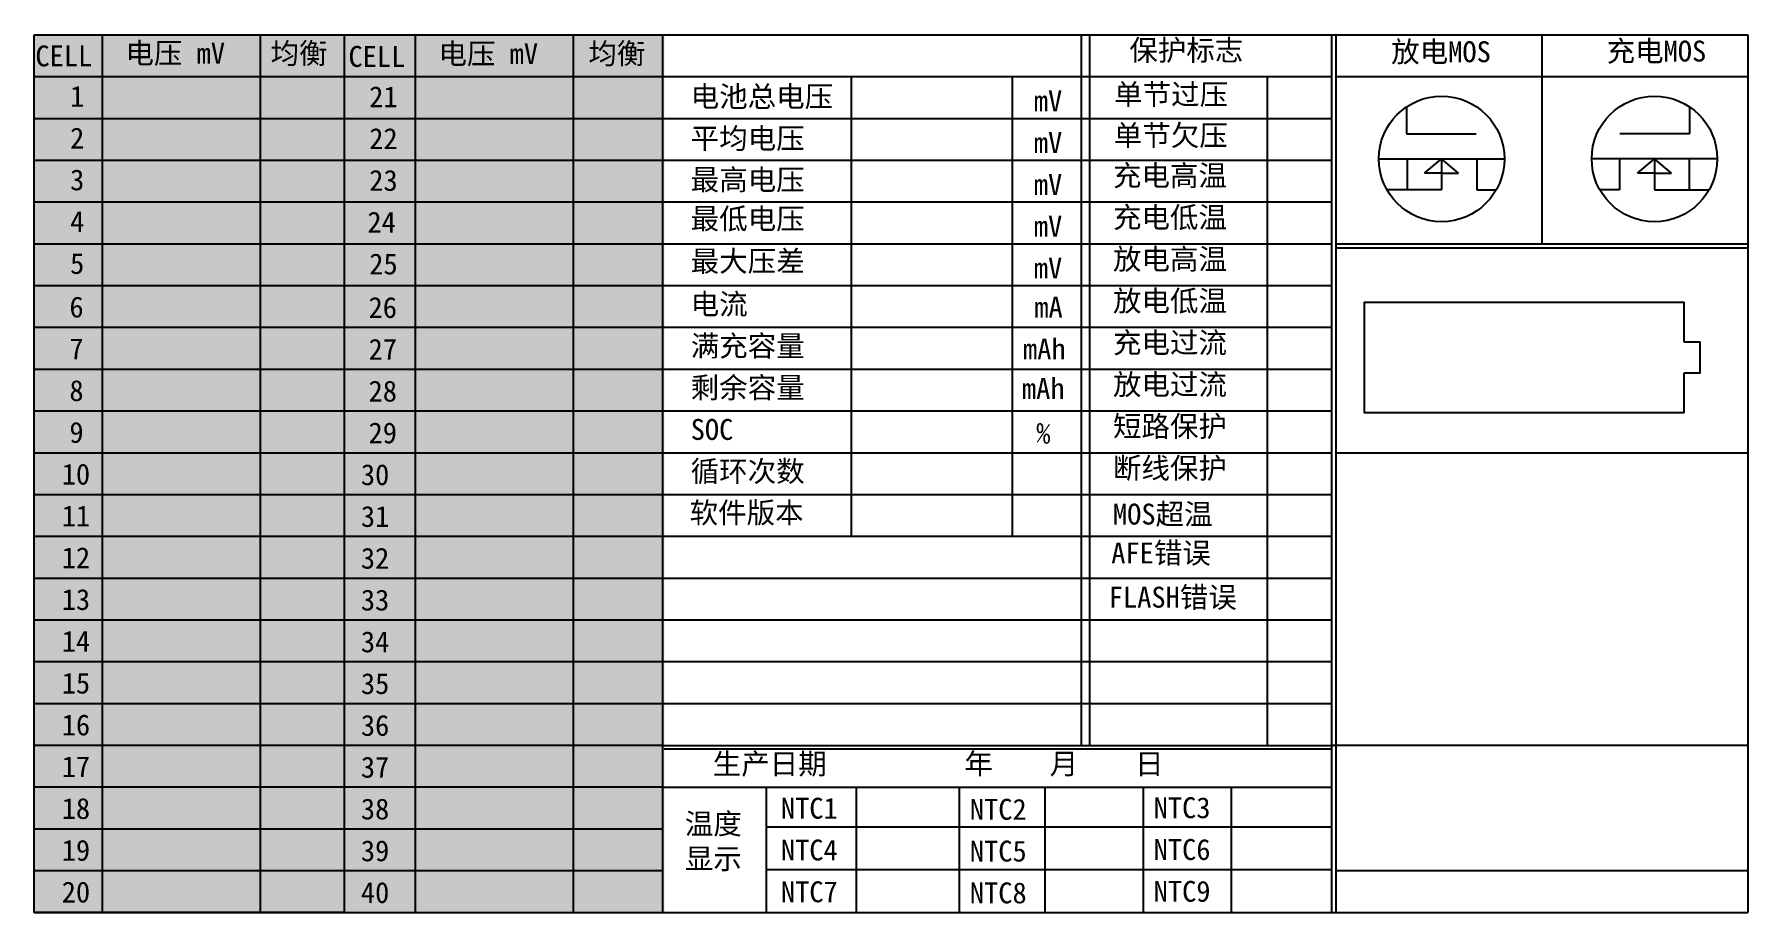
# Model space of a CAD drawing. Header units: millimetres. Extents: x 0 to 1972, y 0 to 1821.
# Drawn here: x 1767.1 to 1972.1, y 1715.9 to 1821.1 of the extents above; entities outside this region: 1.
import ezdxf

# ---------------------------------------------------------------- set-up
doc = ezdxf.new("R2010")
doc.units = ezdxf.units.MM
doc.styles.get("Standard").update_dxf_attribs({"font": ''})
doc.styles.get('Standard').set_extended_font_data('SimSun')
picture_1 = doc.add_image_def('image1.png', size_in_pixel=(408, 408))

msp = doc.modelspace()

# ---------------------------------------------------------------- hatches: boundary and pattern name
at = {"true_color": 0xd7ebd2}
msp.add_hatch(color=254, dxfattribs=at).paths.add_polyline_path([(1767.07, 1820.87), (1842.46, 1820.87), (1842.46, 1715.87), (1767.07, 1715.87)])

# ---------------------------------------------------------------- linework, layer by layer
for p, q in [((1767.07, 1821.03), (1972.07, 1821.03)), ((1775.2, 1821.03), (1775.2, 1716.03)), ((1794.08, 1821.03), (1794.08, 1716.03)), ((1812.65, 1820.97), (1812.65, 1715.97)), ((1831.53, 1820.97), (1831.53, 1715.97)), ((1842.24, 1820.95), (1842.24, 1716.14)), ((1892.33, 1821.03), (1892.33, 1736.03)), ((1893.33, 1821.03), (1893.33, 1736.03)), ((1922.27, 1821.09), (1922.27, 1795.96)), ((1922.77, 1821.03), (1922.77, 1716.03)), ((1947.42, 1821.09), (1947.42, 1795.96)), ((1972.07, 1821.03), (1972.07, 1716.03)), ((1767.07, 1816.03), (1817.57, 1816.03)), ((1817.57, 1816.03), (1842.29, 1816.03)), ((1842.29, 1816.03), (1892.33, 1816.03)), ((1864.82, 1815.86), (1864.82, 1761)), ((1869.61, 1816.03), (1922.27, 1816.03)), ((1884.06, 1815.93), (1884.06, 1761.03)), ((1914.57, 1816.03), (1914.57, 1736.03)), ((1922.77, 1816.03), (1972.07, 1816.03)), ((1931.25, 1812.42), (1931.25, 1809.16)), ((1965.1, 1812.42), (1965.1, 1809.16)), ((1767.07, 1811.03), (1817.57, 1811.03)), ((1817.57, 1811.03), (1842.29, 1811.03)), ((1842.29, 1811.03), (1892.33, 1811.03)), ((1869.61, 1811.03), (1922.27, 1811.03)), ((1931.25, 1809.16), (1939.59, 1809.16)), ((1965.1, 1809.16), (1956.76, 1809.16)), ((1927.93, 1806.18), (1942.95, 1806.18)), ((1931.32, 1806.18), (1931.32, 1802.48)), ((1933.4, 1804.48), (1935.44, 1806.18)), ((1935.44, 1806.18), (1935.44, 1802.48)), ((1937.48, 1804.48), (1935.44, 1806.18)), ((1939.64, 1806.18), (1939.64, 1802.48)), ((1968.42, 1806.18), (1953.4, 1806.18)), ((1956.71, 1806.18), (1956.71, 1802.48)), ((1958.87, 1804.48), (1960.91, 1806.18)), ((1960.91, 1806.18), (1960.91, 1802.48)), ((1962.95, 1804.48), (1960.91, 1806.18)), ((1965.04, 1806.18), (1965.04, 1802.48)), ((1767.07, 1806.03), (1817.57, 1806.03)), ((1817.57, 1806.03), (1842.29, 1806.03)), ((1842.29, 1806.03), (1892.33, 1806.03)), ((1869.61, 1806.03), (1922.27, 1806.03)), ((1935.44, 1804.48), (1933.4, 1804.48)), ((1935.44, 1804.48), (1937.48, 1804.48)), ((1960.91, 1804.48), (1958.87, 1804.48)), ((1960.91, 1804.48), (1962.95, 1804.48)), ((1935.44, 1802.48), (1928.9, 1802.48)), ((1939.64, 1802.48), (1941.98, 1802.48)), ((1956.71, 1802.48), (1954.37, 1802.48)), ((1960.91, 1802.48), (1967.45, 1802.48)), ((1767.07, 1801.03), (1817.57, 1801.03)), ((1817.57, 1801.03), (1842.24, 1801.03)), ((1842.29, 1801.03), (1892.33, 1801.03)), ((1869.61, 1801.03), (1922.27, 1801.03)), ((1767.07, 1796.03), (1817.57, 1796.03)), ((1817.57, 1796.03), (1842.29, 1796.03)), ((1842.29, 1796.03), (1892.33, 1796.03)), ((1869.61, 1796.03), (1922.27, 1796.03)), ((1922.27, 1796.03), (1922.27, 1716.03)), ((1922.77, 1796.03), (1972.07, 1796.03)), ((1922.77, 1795.53), (1972.07, 1795.53)), ((1767.07, 1791.03), (1817.57, 1791.03)), ((1817.57, 1791.03), (1842.29, 1791.03)), ((1842.29, 1791.03), (1892.33, 1791.03)), ((1869.61, 1791.03), (1922.27, 1791.03)), ((1767.07, 1786.03), (1817.57, 1786.03)), ((1817.57, 1786.03), (1842.29, 1786.03)), ((1842.29, 1786.03), (1892.33, 1786.03)), ((1869.61, 1786.03), (1922.27, 1786.03)), ((1767.07, 1781.03), (1817.57, 1781.03)), ((1817.57, 1781.03), (1842.24, 1781.03)), ((1842.29, 1781.03), (1892.33, 1781.03)), ((1869.61, 1781.03), (1922.27, 1781.03)), ((1767.07, 1776.03), (1817.57, 1776.03)), ((1817.57, 1776.03), (1842.29, 1776.03)), ((1842.29, 1776.03), (1892.33, 1776.03)), ((1869.61, 1776.03), (1922.27, 1776.03)), ((1767.07, 1771.03), (1817.57, 1771.03)), ((1817.57, 1771.03), (1842.24, 1771.03)), ((1842.29, 1771.03), (1892.33, 1771.03)), ((1869.61, 1771.03), (1922.27, 1771.03)), ((1922.77, 1771.03), (1972.07, 1771.03)), ((1767.07, 1766.03), (1817.57, 1766.03)), ((1817.57, 1766.03), (1842.29, 1766.03)), ((1842.29, 1766.03), (1892.33, 1766.03)), ((1869.61, 1766.03), (1922.27, 1766.03)), ((1767.07, 1761.03), (1817.57, 1761.03)), ((1817.57, 1761.03), (1842.24, 1761.03)), ((1842.29, 1761.03), (1892.33, 1761.03)), ((1869.61, 1761.03), (1922.27, 1761.03)), ((1767.07, 1756.03), (1817.57, 1756.03)), ((1817.57, 1756.03), (1842.29, 1756.03)), ((1842.29, 1756.03), (1892.33, 1756.03)), ((1869.61, 1756.03), (1922.27, 1756.03)), ((1767.07, 1751.03), (1817.57, 1751.03)), ((1817.57, 1751.03), (1842.29, 1751.03)), ((1842.29, 1751.03), (1892.33, 1751.03)), ((1869.61, 1751.03), (1922.27, 1751.03)), ((1767.07, 1746.03), (1817.57, 1746.03)), ((1817.57, 1746.03), (1842.29, 1746.03)), ((1842.29, 1746.03), (1892.33, 1746.03)), ((1869.61, 1746.03), (1922.27, 1746.03)), ((1767.07, 1741.03), (1817.57, 1741.03)), ((1817.57, 1741.03), (1842.24, 1741.03)), ((1842.29, 1741.03), (1892.33, 1741.03)), ((1869.61, 1741.03), (1922.27, 1741.03)), ((1767.07, 1736.03), (1817.57, 1736.03)), ((1817.57, 1736.03), (1842.29, 1736.03)), ((1922.16, 1735.94), (1842.36, 1735.94)), ((1922.15, 1735.54), (1842.42, 1735.54)), ((1922.27, 1736.03), (1972.07, 1736.03)), ((1767.07, 1731.03), (1817.57, 1731.03)), ((1817.57, 1731.03), (1842.29, 1731.03)), ((1922.13, 1730.99), (1842.36, 1730.99)), ((1854.69, 1715.99), (1854.69, 1730.99)), ((1865.38, 1730.99), (1865.38, 1715.99)), ((1877.73, 1731.03), (1877.73, 1716.03)), ((1887.98, 1730.92), (1887.98, 1715.92)), ((1899.73, 1731.08), (1899.73, 1716.08)), ((1910.27, 1731.03), (1910.27, 1716.03)), ((1922.28, 1726.21), (1854.65, 1726.21)), ((1767.07, 1726.03), (1817.57, 1726.03)), ((1817.57, 1726.03), (1842.29, 1726.03)), ((1767.07, 1721.03), (1817.57, 1721.03)), ((1817.57, 1721.03), (1842.29, 1721.03)), ((1922.21, 1721.13), (1854.72, 1721.13)), ((1922.77, 1721.03), (1972.07, 1721.03)), ((1767.07, 1716.03), (1818.07, 1716.03)), ((1815.57, 1716.03), (1972.07, 1716.03)), ((1852.32, 1716.03), (1852.32, 1716.03))]:
    msp.add_line(p, q)
msp.add_lwpolyline([(1767.07, 1821.03), (1804.13, 1821.03), (1804.13, 1716.03), (1767.07, 1716.03)], close=True)
for points in [[(1964.44, 1780.54), (1964.44, 1775.79), (1926.21, 1775.79), (1926.21, 1789.03), (1964.44, 1789.03), (1964.44, 1784.29)], [(1964.44, 1784.29), (1966.35, 1784.29), (1966.35, 1780.54), (1964.44, 1780.54)]]:
    msp.add_lwpolyline(points)
for centre in [(1935.44, 1806.18), (1960.91, 1806.18)]:
    msp.add_circle(centre, 7.51)

# ---------------------------------------------------------------- texts
at = {"char_height": 2.5, "attachment_point": 1}
for s, width, insert in [('电压 mV', 16.7813, (1777.97, 1820.08)), ('均衡', 12.5928, (1795.34, 1820.06)), ('均衡', 12.5928, (1833.36, 1820.04)), ('保护标志', 29.1384, (1898.08, 1820.44)), ('放电MOS', 29.1384, (1929.41, 1820.25)), ('充电MOS', 29.1384, (1955.18, 1820.33)), ('CELL', 12.9532, (1767.2, 1819.75)), ('CELL', 12.9532, (1804.66, 1819.69)), ('电压 mV', 16.7813, (1815.42, 1820.02)), ('1', 13.9362, (1771.35, 1814.92)), ('21', 13.9362, (1807.14, 1814.86)), ('电池总电压', 19.7548, (1845.6, 1814.89)), ('   mV', 20.2279, (1881.55, 1814.38)), ('单节过压', 15.0251, (1896.26, 1815.15)), ('平均电压', 19.7548, (1845.6, 1809.89)), ('单节欠压', 15.0251, (1896.22, 1810.25)), ('2', 13.9362, (1771.35, 1809.92)), ('22', 13.9362, (1807.14, 1809.86)), ('   mV', 20.2279, (1881.55, 1809.38)), ('3', 13.9362, (1771.35, 1804.92)), ('23', 13.9362, (1807.14, 1804.86)), ('最高电压', 19.7548, (1845.6, 1804.94)), ('   mV', 20.2279, (1881.55, 1804.38)), ('充电高温', 15.0251, (1896.12, 1805.44)), ('最低电压', 19.7548, (1845.6, 1800.27)), ('充电低温', 15.0251, (1896.12, 1800.44)), ('4', 13.9362, (1771.35, 1799.92)), ('24', 13.9362, (1806.92, 1799.86)), ('   mV', 20.2279, (1881.55, 1799.38)), ('放电高温', 15.0251, (1896.12, 1795.44)), ('5', 13.9362, (1771.35, 1794.92)), ('25', 13.9362, (1807.14, 1794.86)), ('最大压差', 19.7548, (1845.6, 1795.2)), ('   mV', 20.2279, (1881.55, 1794.38)), ('6', 13.9362, (1771.27, 1789.71)), ('电流', 19.7548, (1845.6, 1790.06)), ('  mA', 20.2279, (1883.31, 1789.69)), ('放电低温', 15.0251, (1896.12, 1790.44)), ('26', 13.9362, (1807.06, 1789.65)), ('充电过流', 15.0251, (1896.12, 1785.44)), ('7', 13.9362, (1771.27, 1784.71)), ('27', 13.9362, (1807.06, 1784.65)), ('满充容量', 19.7548, (1845.6, 1785.06)), ('  mAh', 23.2606, (1881.96, 1784.69)), ('8', 13.9362, (1771.27, 1779.71)), ('28', 13.9362, (1807.06, 1779.65)), ('剩余容量', 19.7548, (1845.6, 1780.06)), ('   mAh', 23.2606, (1880.13, 1779.96)), ('放电过流', 15.0251, (1896.12, 1780.44)), ('短路保护', 15.0251, (1896.12, 1775.44)), ('9', 13.9362, (1771.27, 1774.71)), ('29', 13.9362, (1807.06, 1774.65)), ('SOC', 19.7548, (1845.6, 1775.06)), ('      %', 23.2606, (1876.74, 1774.62)), ('10 ', 13.9362, (1770.35, 1769.71)), ('30 ', 13.9362, (1806.14, 1769.65)), ('循环次数', 19.7548, (1845.6, 1770.06)), ('断线保护', 15.0251, (1896.12, 1770.44)), ('软件版本', 19.7548, (1845.47, 1765.1)), ('MOS超温', 15.0251, (1896.12, 1764.93)), ('11', 13.9362, (1770.35, 1764.71)), ('31', 13.9362, (1806.14, 1764.65)), ('12', 13.9362, (1770.35, 1759.71)), ('32', 13.9362, (1806.14, 1759.65)), ('AFE错误', 15.0251, (1895.92, 1760.28)), ('FLASH错误', 17.5825, (1895.62, 1754.99)), ('13', 13.9362, (1770.35, 1754.71)), ('33', 13.9362, (1806.14, 1754.65)), ('14', 13.9362, (1770.35, 1749.71)), ('34', 13.9362, (1806.14, 1749.65)), ('15', 13.9362, (1770.35, 1744.71)), ('35', 13.9362, (1806.14, 1744.65)), ('16', 13.9362, (1770.35, 1739.71)), ('36', 13.9362, (1806.14, 1739.65)), ('17', 13.9362, (1770.35, 1734.71)), ('37', 13.9362, (1806.14, 1734.65)), ('生产日期', 19.7548, (1848.24, 1735.05)), ('     年    月    日', 37.4974, (1869.84, 1735.06)), ('18', 13.9362, (1770.35, 1729.71)), ('38', 13.9362, (1806.14, 1729.65)), ('温度\\P显示', 51.6678, (1844.9, 1727.88)), ('NTC1', 8.4718, (1856.39, 1729.74)), ('NTC2', 8.4718, (1879, 1729.61)), ('NTC3', 8.4718, (1900.99, 1729.8)), ('19', 13.9362, (1770.35, 1724.71)), ('39', 13.9362, (1806.14, 1724.65)), ('NTC4', 8.4718, (1856.39, 1724.74)), ('NTC5', 8.4718, (1879, 1724.61)), ('NTC6', 8.4718, (1900.99, 1724.8)), ('20', 13.9362, (1770.35, 1719.71)), ('40', 13.9362, (1806.14, 1719.65)), ('NTC7', 8.4718, (1856.39, 1719.74)), ('NTC8', 8.4718, (1879, 1719.61)), ('NTC9', 8.4718, (1900.99, 1719.8))]:
    msp.add_mtext_dynamic_manual_height_columns(s, width=width, gutter_width=12.5, heights=[0], dxfattribs=dict(at, insert=insert))

# ---------------------------------------------------------------- pictures from other files: only their frames are drawn
image = msp.add_image(picture_1, insert=(0, 0), size_in_units=(69.08, 69.08))
image.dxf.flags = 7

doc.saveas('drawing.dxf')
